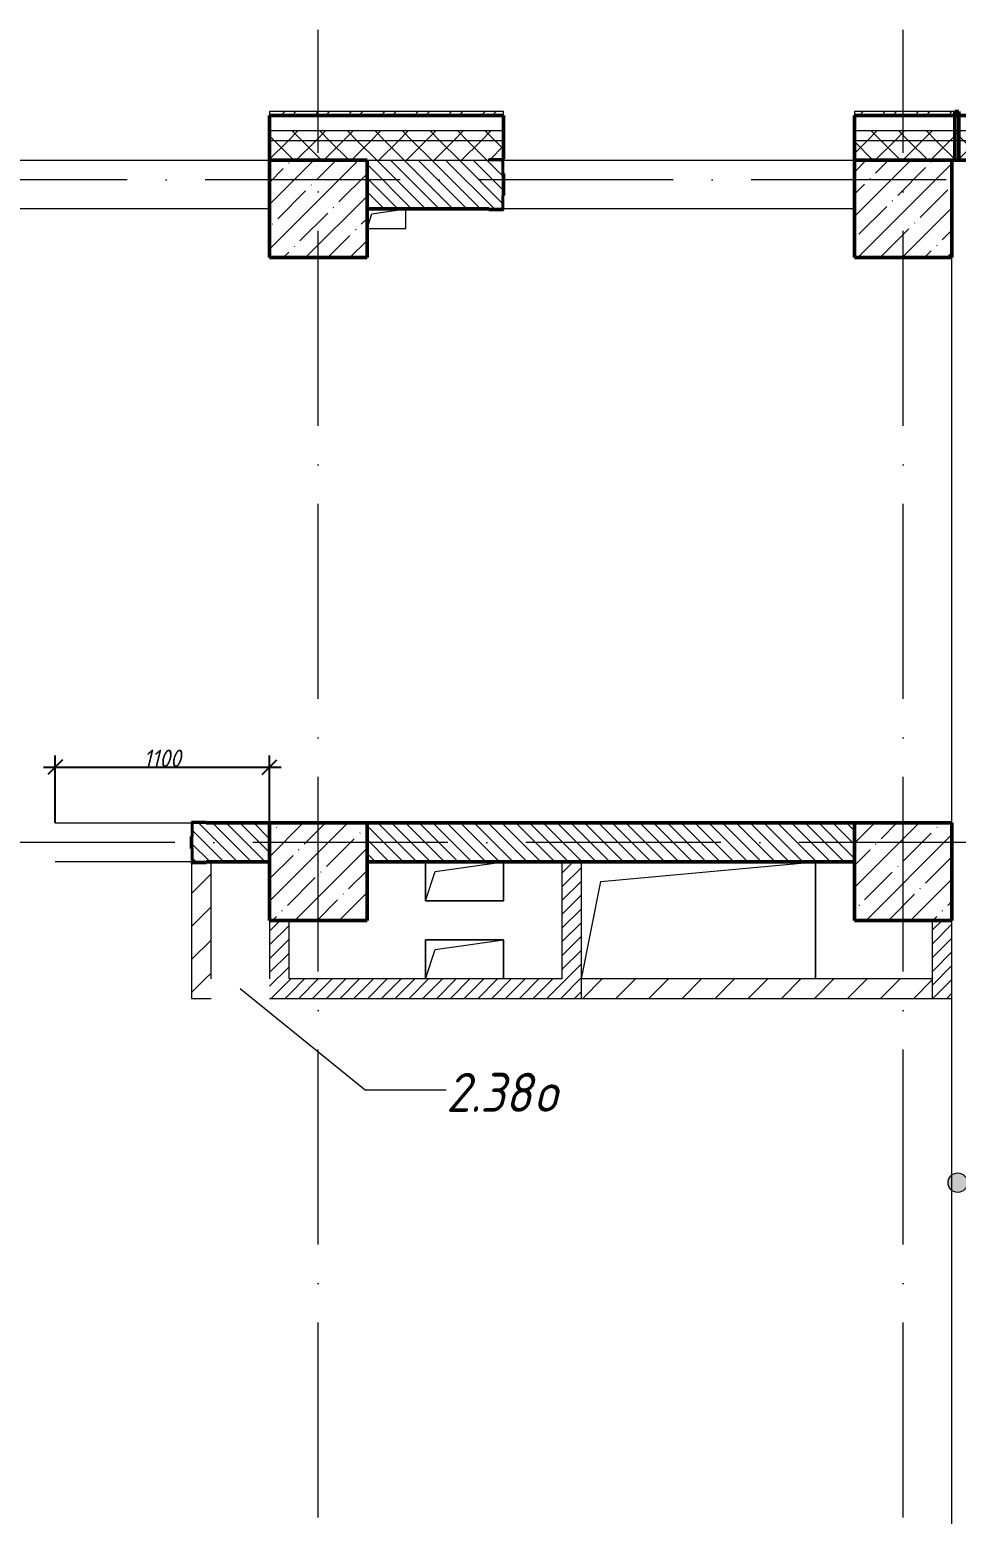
# Model space of a CAD drawing. Header units: millimetres. Extents: x -537608 to 253996, y -217170 to 186033.
# Drawn here: x -151078 to -146325, y -54204 to -46588 of the extents above; entities that cross this region are included whole.
import ezdxf

# ---------------------------------------------------------------- set-up
doc = ezdxf.new("R2010")
doc.units = ezdxf.units.MM
doc.linetypes.add('50_200_ШТРИХ_1Т_ш5_п1_п1_', pattern=[1400, 1000, -200, 0, -200])
for name, color, linetype, lineweight in [('A-____-____-DIMS', 7, 'Continuous', 9), ('A-FLOR-____-OTLN', 7, 'Continuous', 9), ('A-GENM-____-MCUT', 7, 'Continuous', 25), ('A-GENM-____-OTLN', 7, 'Continuous', 9), ('A-GENM-____-OTLN-1', 7, 'Continuous', 25), ('A-GLAZ-____-IDEN', 7, 'Continuous', 9), ('A-WALL-____-MCUT-2', 7, 'Continuous', 50), ('A-WALL-____-MCUT-3', 7, 'Continuous', 9), ('A-WALL-____-OTLN', 7, 'Continuous', 9), ('A-WALL-____-PATT-1', 7, 'Continuous', 9), ('A-WALL-FNSH-MCUT-1', 7, 'Continuous', 9), ('G-____-____-TEXT', 7, 'Continuous', 9), ('I-WALL-____-OTLN', 7, 'Continuous', 9), ('S-COLS-____-MCUT', 7, 'Continuous', 50), ('S-COLS-____-OTLN', 7, 'Continuous', 9), ('S-GRID-____-OTLN-1', 7, '50_200_ШТРИХ_1Т_ш5_п1_п1_', 9)]:
    doc.layers.add(name, color=color, linetype=linetype, lineweight=lineweight)
doc.styles.add('ISOCPEUR_I_7', font='isocpeui.ttf', dxfattribs={"width": 0.9, "height": 90})
doc.styles.add('ISOCPEUR_I_9', font='isocpeui.ttf', dxfattribs={"width": 0.9, "height": 250})
doc.dimstyles.new('ISO-1_8_0_9К_СРЕДНИЙ_Кладочные_2', dxfattribs={"dimscale": 304.8, "dimtxt": 89.638306, "dimasz": 0.246063, "dimexe": 0.19685, "dimexo": 0, "dimgap": 0, "dimtad": 1, "dimdec": 3, "dimrnd": 0.001, "dimdsep": 46, "dimtxsty": 'ISOCPEUR_I_7', "dimblk1": 'OBLIQUE', "dimblk2": 'OBLIQUE', "dimsah": 1, "dimcen": 0.09, "dimdle": 0.19685, "dimazin": 0, "dimtfac": 1, "dimtdec": 4, "dimtix": 1, "dimtmove": 1, "dimatfit": 3, "dimfxl": 1, "dimtvp": 1, "dimtolj": 1, "dimtzin": 0, "dimarcsym": 2})
pattern_1 = [(45, (-184647.67, -56738.29), (-70.71068, 70.71068), []), (135, (-184647.67, -56738.29), (-70.71068, -70.71068), [])]
pattern_2 = [(135, (-184647.673, -56738.29), (-35.35534, -35.35534), [])]
pattern_3 = [(45, (-184647.67, -56738.29), (-84.8528, 84.8528), [])]
pattern_4 = [(45, (-184647.673, -56738.29), (-35.35534, 35.35534), [])]

# ---------------------------------------------------------------- blocks, each defined once
blk = doc.blocks.new('BSC_Колонна _Прямоугольная - 500х500-V68-АР1_План отверстий 2 этажа в осях 1-64_А-ГГ')
at = {"layer": 'S-COLS-____-OTLN'}
h = blk.add_hatch(dxfattribs=at)
h.set_pattern_fill('FP_97', color=256, style=0, pattern_type=2)
h.set_pattern_definition([(45, (-38050, -5831.04), (-114.04925, 114.04925), []), (45, (-37935.95, -5831.04), (-114.04925, 114.04925), [201.613, -40.323, 3.353, -36.97])])
h.paths.add_polyline_path([(-250, -250), (250, -250), (250, 250), (-250, 250)], flags=0)
at = {"layer": 'S-COLS-____-MCUT'}
for p, q in [((250, 250), (-250, 250)), ((-250, 250), (-250, -250)), ((250, -250), (250, 250)), ((-250, -250), (250, -250))]:
    blk.add_line(p, q, dxfattribs=at)
blk = doc.blocks.new('BSC_Колонна _Прямоугольная - 500х500-V95-АР1_План отверстий 2 этажа в осях 1-64_А-ГГ')
at = {"layer": 'S-COLS-____-OTLN'}
h = blk.add_hatch(dxfattribs=at)
h.set_pattern_fill('FP_124', color=256, style=0, pattern_type=2)
h.set_pattern_definition([(45, (-35050, -5831.04), (-114.04925, 114.04925), []), (45, (-34935.95, -5831.04), (-114.04925, 114.04925), [201.613, -40.323, 3.353, -36.97])])
h.paths.add_polyline_path([(-250, -250), (250, -250), (250, 250), (-250, 250)], flags=0)
at = {"layer": 'S-COLS-____-MCUT'}
for p, q in [((250, 250), (-250, 250)), ((-250, 250), (-250, -250)), ((250, -250), (250, 250)), ((-250, -250), (250, -250))]:
    blk.add_line(p, q, dxfattribs=at)
blk = doc.blocks.new('BSC_Колонна _Прямоугольная - 500х500-V96-АР1_План отверстий 2 этажа в осях 1-64_А-ГГ')
at = {"layer": 'S-COLS-____-OTLN'}
h = blk.add_hatch(dxfattribs=at)
h.set_pattern_fill('FP_125', color=256, style=0, pattern_type=2)
h.set_pattern_definition([(45, (-38050, -9231.04), (-114.04925, 114.04925), []), (45, (-37935.95, -9231.04), (-114.04925, 114.04925), [201.613, -40.323, 3.353, -36.97])])
h.paths.add_polyline_path([(-250, -250), (250, -250), (250, 250), (-250, 250), (-250, 104.8)], flags=0)
at = {"layer": 'S-COLS-____-MCUT'}
for p, q in [((250, 250), (-250, 250)), ((-250, 250), (-250, -250)), ((250, -250), (250, 250)), ((-250, -250), (250, -250))]:
    blk.add_line(p, q, dxfattribs=at)
blk = doc.blocks.new('Фахверк_СКБ_Уголок - 250_2700-27497298-АР1_План отверстий 2 этажа в осях 1-64_А-ГГ')
at = {"layer": 'A-GENM-____-MCUT'}
for p, q in [((200, 181), (125, 181)), ((125, 181), (125, 106)), ((131, 106), (131, 175)), ((131, 175), (200, 175)), ((200, 175), (200, 181)), ((125, 106), (131, 106)), ((131, -6), (125, -6)), ((125, -6), (125, -81)), ((131, -75), (131, -6)), ((200, -75), (131, -75)), ((200, -81), (200, -75)), ((125, -81), (200, -81))]:
    blk.add_line(p, q, dxfattribs=at)
blk = doc.blocks.new('Фахверк_СКБ_Уголок - 200_3960-28268576-АР1_План отверстий 2 этажа в осях 1-64_А-ГГ')
at = {"layer": 'A-GENM-____-MCUT'}
for p, q in [((200, 156), (125, 156)), ((125, 156), (125, 81)), ((200, 150), (200, 156)), ((125, 81), (131, 81)), ((131, 81), (131, 150)), ((131, 150), (200, 150)), ((131, 19), (125, 19)), ((125, 19), (125, -56)), ((131, -50), (131, 19)), ((125, -56), (200, -56)), ((200, -50), (131, -50)), ((200, -56), (200, -50))]:
    blk.add_line(p, q, dxfattribs=at)
blk = doc.blocks.new('AR_Отверстие прямоугольное _в плите_ - AR_Отверстие прямоугольное _в плите_-30459223-АР1_План отверстий 2 этажа в осях 1-64_А-ГГ')
at = {"layer": 'A-GENM-____-OTLN'}
for p, q in [((-200, 100), (-200, -100)), ((-150, 50), (200, 100)), ((200, -100), (200, 100)), ((-200, -100), (-150, 50)), ((-200, -100), (200, -100))]:
    blk.add_line(p, q, dxfattribs=at)
blk = doc.blocks.new('AR_Отверстие прямоугольное _в плите_ - AR_Отверстие прямоугольное _в плите_-V166-АР1_План отверстий 2 этажа в осях 1-64_А-ГГ')
at = {"layer": 'A-GENM-____-OTLN'}
for p, q in [((-100, -50), (-75, 25)), ((-75, 25), (100, 50)), ((100, -50), (100, 50)), ((-100, -50), (100, -50))]:
    blk.add_line(p, q, dxfattribs=at)
blk = doc.blocks.new('AR_Отверстие прямоугольное _в плите_ - AR_Отверстие прямоугольное _в плите_-V179-АР1_План отверстий 2 этажа в осях 1-64_А-ГГ')
at = {"layer": 'A-GENM-____-OTLN'}
for p, q in [((200, 100), (-200, 100)), ((-200, 100), (-200, -100)), ((-150, 50), (200, 100)), ((200, -100), (200, 100)), ((-200, -100), (-150, 50))]:
    blk.add_line(p, q, dxfattribs=at)
blk = doc.blocks.new('AR_Отверстие прямоугольное _в плите_ - AR_Отверстие прямоугольное _в плите_-V192-АР1_План отверстий 2 этажа в осях 1-64_А-ГГ')
at = {"layer": 'A-GENM-____-OTLN'}
for p, q in [((-500, 200), (600, 300)), ((600, -300), (600, 300)), ((-600, -300), (-500, 200))]:
    blk.add_line(p, q, dxfattribs=at)
blk = doc.blocks.new('Стены 4 - Стены 4-31195499-АР1_План отверстий 2 этажа в осях 1-64_А-ГГ')
at = {"layer": 'A-WALL-____-MCUT-2'}
for p, q in [((-1798.5, 41030.2), (-1798.5, 41010.2)), ((-1548.5, 41030.2), (-1798.5, 41030.2)), ((-1798.5, 41010.2), (-1548.5, 41010.2)), ((-1548.5, 41010.2), (-1548.5, 41030.2))]:
    blk.add_line(p, q, dxfattribs=at)
blk = doc.blocks.new('_Oblique')
at = {"color": 0, "linetype": 'ByBlock', "lineweight": -2}
blk.add_line((-0.5, -0.5), (0.5, 0.5), dxfattribs=at)
blk = doc.blocks.new('*D2432')
at = {"layer": 'A-____-____-DIMS', "color": 0, "lineweight": -2, "transparency": 16777216}
for p, q in [((-150947.7, -50657.2), (-150947.7, -50311.2)), ((-149847.7, -50657.2), (-149847.7, -50311.2)), ((-151007.7, -50371.2), (-149787.7, -50371.2))]:
    blk.add_line(p, q, dxfattribs=at)
at = {"layer": 'Defpoints', "color": 0, "transparency": 16777216}
for p in [(-149847.7, -50371.2), (-150947.7, -50657.2), (-149847.7, -50657.2)]:
    blk.add_point(p, dxfattribs=at)
at = {"layer": 'A-____-____-DIMS', "color": 0, "lineweight": -2, "transparency": 16777216, "xscale": 75, "yscale": 75, "zscale": 75, "rotation": 180}
blk.add_blockref('_Oblique', (-150947.7, -50371.2), dxfattribs=at)
at = {"layer": 'A-____-____-DIMS', "color": 0, "lineweight": -2, "transparency": 16777216, "xscale": 75, "yscale": 75, "zscale": 75}
blk.add_blockref('_Oblique', (-149847.7, -50371.2), dxfattribs=at)
at = {"layer": 'A-____-____-DIMS', "color": 0, "transparency": 16777216, "insert": (-150397.7, -50326.2), "char_height": 90, "width": 463.361, "attachment_point": 5, "style": 'ISOCPEUR_I_7'}
blk.add_mtext('\\A1;1100', dxfattribs=at)

msp = doc.modelspace()

# ---------------------------------------------------------------- hatches: boundary and pattern name
at = {"layer": 'A-WALL-____-PATT-1'}
h = msp.add_hatch(dxfattribs=at)
h.set_pattern_fill('FP_3', color=256, style=0, pattern_type=2)
h.set_pattern_definition([(45, (-184647.67, -56738.29), (-85.5366, 85.5366), []), (45, (-184590.65, -56738.29), (-85.5366, 85.5366), [])])
h.paths.add_polyline_path([(-146332.6725, -47027.2474), (-146332.6725, -47007.2474), (-146847.6725, -47007.2474), (-146847.6725, -47027.2474)], flags=0)
h.paths.add_polyline_path([(-148647.6725, -47027.2474), (-148647.6725, -47007.2474), (-149847.6725, -47007.2474), (-149847.6725, -47027.2474), (-149312.0764, -47027.2474)], flags=0)
h.paths.add_polyline_path([(-157647.6725, -47027.2474), (-157647.6725, -47007.2474), (-160797.6725, -47007.2474), (-160797.6725, -47027.2474), (-159916.8621, -47027.2474)], flags=0)
h = msp.add_hatch(dxfattribs=at)
h.set_pattern_fill('FP_1', color=256, style=0, pattern_type=2)
h.set_pattern_definition(pattern_1)
h.paths.add_polyline_path([(-110297.6725, -47157.2474), (-110297.6725, -47107.2474), (-116647.6725, -47107.2474), (-116647.6725, -47157.2474), (-110427.862, -47157.2474)], flags=0)
h.paths.add_polyline_path([(-119265.1835, -47157.2474), (-118447.6725, -47157.2474), (-118447.6725, -47107.2474), (-119647.6725, -47107.2474), (-119647.6725, -47157.2474)], flags=0)
h.paths.add_polyline_path([(-121447.6725, -47157.2474), (-121447.6725, -47107.2474), (-122647.6725, -47107.2474), (-122647.6725, -47157.2474), (-121916.3799, -47157.2474)], flags=0)
h.paths.add_polyline_path([(-124447.6725, -47157.2474), (-124447.6725, -47107.2474), (-125647.6725, -47107.2474), (-125647.6725, -47157.2474), (-124567.5763, -47157.2474)], flags=0)
h.paths.add_polyline_path([(-127447.6725, -47157.2474), (-127447.6725, -47107.2474), (-128647.6725, -47107.2474), (-128647.6725, -47157.2474), (-128102.5049, -47157.2474)], flags=0)
h.paths.add_polyline_path([(-131647.6725, -47157.2474), (-130447.6725, -47157.2474), (-130447.6725, -47107.2474), (-131647.6725, -47107.2474)], flags=0)
h.paths.add_polyline_path([(-134647.6725, -47157.2474), (-133447.6725, -47157.2474), (-133447.6725, -47107.2474), (-134647.6725, -47107.2474)], flags=0)
h.paths.add_polyline_path([(-136939.8263, -47157.2474), (-136447.6725, -47157.2474), (-136447.6725, -47107.2474), (-137647.6725, -47107.2474), (-137647.6725, -47157.2474)], flags=0)
h.paths.add_polyline_path([(-139447.6725, -47157.2474), (-139447.6725, -47107.2474), (-140647.6725, -47107.2474), (-140647.6725, -47157.2474), (-140474.7549, -47157.2474)], flags=0)
h.paths.add_polyline_path([(-142447.6725, -47157.2474), (-142447.6725, -47107.2474), (-143647.6725, -47107.2474), (-143647.6725, -47157.2474), (-143125.9514, -47157.2474)], flags=0)
h.paths.add_polyline_path([(-146847.6725, -47157.2474), (-145447.6725, -47157.2474), (-145447.6725, -47107.2474), (-146847.6725, -47107.2474)], flags=0)
h.paths.add_polyline_path([(-148647.6725, -47157.2474), (-148647.6725, -47107.2474), (-149847.6725, -47107.2474), (-149847.6725, -47157.2474), (-149312.0764, -47157.2474)], flags=0)
h.paths.add_polyline_path([(-157647.6725, -47157.2474), (-157647.6725, -47107.2474), (-160817.6725, -47107.2474), (-160817.6725, -47157.2474), (-159916.8621, -47157.2474)], flags=0)
h = msp.add_hatch(dxfattribs=at)
h.set_pattern_fill('FP_1', color=256, style=0, pattern_type=2)
h.set_pattern_definition(pattern_1)
h.paths.add_polyline_path([(-110297.6725, -47257.2474), (-110297.6725, -47157.2474), (-116647.6725, -47157.2474), (-116647.6725, -47251.2474), (-116572.6725, -47251.2474), (-116572.6725, -47257.2474), (-110427.862, -47257.2474)], flags=0)
h.paths.add_polyline_path([(-119265.1835, -47257.2474), (-118522.6725, -47257.2474), (-118522.6725, -47251.2474), (-118447.6725, -47251.2474), (-118447.6725, -47157.2474), (-119647.6725, -47157.2474), (-119647.6725, -47251.2474), (-119572.6725, -47251.2474), (-119572.6725, -47257.2474)], flags=0)
h.paths.add_polyline_path([(-121522.6725, -47257.2474), (-121522.6725, -47251.2474), (-121447.6725, -47251.2474), (-121447.6725, -47157.2474), (-122647.6725, -47157.2474), (-122647.6725, -47251.2474), (-122572.6725, -47251.2474), (-122572.6725, -47257.2474), (-121797.6725, -47257.2474)], flags=0)
h.paths.add_polyline_path([(-125297.6725, -47257.2474), (-124522.6725, -47257.2474), (-124522.6725, -47251.2474), (-124447.6725, -47251.2474), (-124447.6725, -47157.2474), (-125647.6725, -47157.2474), (-125647.6725, -47251.2474), (-125572.6725, -47251.2474), (-125572.6725, -47257.2474), (-125451.3085, -47257.2474)], flags=0)
h.paths.add_polyline_path([(-128102.5049, -47257.2474), (-127522.6725, -47257.2474), (-127522.6725, -47251.2474), (-127447.6725, -47251.2474), (-127447.6725, -47157.2474), (-128647.6725, -47157.2474), (-128647.6725, -47251.2474), (-128572.6725, -47251.2474), (-128572.6725, -47257.2474)], flags=0)
h.paths.add_polyline_path([(-130797.6725, -47257.2474), (-130522.6725, -47257.2474), (-130522.6725, -47251.2474), (-130447.6725, -47251.2474), (-130447.6725, -47157.2474), (-131647.6725, -47157.2474), (-131647.6725, -47251.2474), (-131572.6725, -47251.2474), (-131572.6725, -47257.2474), (-131297.6725, -47257.2474)], flags=0)
h.paths.add_polyline_path([(-133797.6725, -47257.2474), (-133522.6725, -47257.2474), (-133522.6725, -47251.2474), (-133447.6725, -47251.2474), (-133447.6725, -47157.2474), (-134647.6725, -47157.2474), (-134647.6725, -47251.2474), (-134572.6725, -47251.2474), (-134572.6725, -47257.2474), (-134288.6299, -47257.2474)], flags=0)
h.paths.add_polyline_path([(-136522.6725, -47257.2474), (-136522.6725, -47251.2474), (-136447.6725, -47251.2474), (-136447.6725, -47157.2474), (-137647.6725, -47157.2474), (-137647.6725, -47251.2474), (-137572.6725, -47251.2474), (-137572.6725, -47257.2474), (-136939.8263, -47257.2474)], flags=0)
h.paths.add_polyline_path([(-139522.6725, -47257.2474), (-139522.6725, -47251.2474), (-139447.6725, -47251.2474), (-139447.6725, -47157.2474), (-140647.6725, -47157.2474), (-140647.6725, -47251.2474), (-140572.6725, -47251.2474), (-140572.6725, -47257.2474), (-139797.6725, -47257.2474)], flags=0)
h.paths.add_polyline_path([(-143572.6725, -47257.2474), (-142522.6725, -47257.2474), (-142522.6725, -47251.2474), (-142447.6725, -47251.2474), (-142447.6725, -47157.2474), (-143647.6725, -47157.2474), (-143647.6725, -47251.2474), (-143572.6725, -47251.2474)], flags=0)
h.paths.add_polyline_path([(-145797.6725, -47257.2474), (-145522.6725, -47257.2474), (-145522.6725, -47251.2474), (-145447.6725, -47251.2474), (-145447.6725, -47157.2474), (-146847.6725, -47157.2474), (-146847.6725, -47257.2474), (-146347.6725, -47257.2474)], flags=0)
h.paths.add_polyline_path([(-149312.0764, -47257.2474), (-148722.6725, -47257.2474), (-148722.6725, -47251.2474), (-148647.6725, -47251.2474), (-148647.6725, -47157.2474), (-149847.6725, -47157.2474), (-149847.6725, -47257.2474), (-149347.6725, -47257.2474)], flags=0)
h.paths.add_polyline_path([(-157722.6725, -47257.2474), (-157722.6725, -47251.2474), (-157647.6725, -47251.2474), (-157647.6725, -47157.2474), (-160817.6725, -47157.2474), (-160817.6725, -47257.2474), (-158347.6725, -47257.2474)], flags=0)
h = msp.add_hatch(dxfattribs=at)
h.set_pattern_fill('FP_6', color=256, style=0, pattern_type=2)
h.set_pattern_definition(pattern_2)
h.paths.add_polyline_path([(-149347.6725, -47507.2474), (-148653.6725, -47507.2474), (-148653.6725, -47438.2474), (-148647.6725, -47438.2474), (-148647.6725, -47326.2474), (-148653.6725, -47326.2474), (-148653.6725, -47257.2474), (-149347.6725, -47257.2474)], flags=0)
h = msp.add_hatch(dxfattribs=at)
h.set_pattern_fill('FP_6', color=256, style=0, pattern_type=2)
h.set_pattern_definition(pattern_2)
h.paths.add_polyline_path([(-150172.6725, -50857.2474), (-149847.6725, -50857.2474), (-149847.6725, -50657.2474), (-150241.6725, -50657.2474), (-150241.6725, -50726.2474), (-150247.6725, -50726.2474), (-150247.6725, -50788.2474), (-150241.6725, -50788.2474), (-150241.6725, -50857.2474)], flags=0)
h.paths.add_polyline_path([(-152022.6725, -50857.2474), (-151953.6725, -50857.2474), (-151953.6725, -50788.2474), (-151947.6725, -50788.2474), (-151947.6725, -50726.2474), (-151953.6725, -50726.2474), (-151953.6725, -50657.2474), (-153541.6725, -50657.2474), (-153541.6725, -50726.2474), (-153547.6725, -50726.2474), (-153547.6725, -50788.2474), (-153541.6725, -50788.2474), (-153541.6725, -50857.2474), (-152847.0049, -50857.2474)], flags=0)
h.paths.add_polyline_path([(-154541.6725, -50857.2474), (-154253.6725, -50857.2474), (-154253.6725, -50788.2474), (-154247.6725, -50788.2474), (-154247.6725, -50726.2474), (-154253.6725, -50726.2474), (-154253.6725, -50657.2474), (-154541.6725, -50657.2474), (-154541.6725, -50726.2474), (-154547.6725, -50726.2474), (-154547.6725, -50788.2474), (-154541.6725, -50788.2474), (-154541.6725, -50853.2474)], flags=0)
h.paths.add_polyline_path([(-155347.6725, -50857.2474), (-155253.6725, -50857.2474), (-155253.6725, -50788.2474), (-155247.6725, -50788.2474), (-155247.6725, -50726.2474), (-155253.6725, -50726.2474), (-155253.6725, -50657.2474), (-155347.6725, -50657.2474), (-155347.6725, -50763.2474)], flags=0)
h = msp.add_hatch(dxfattribs=at)
h.set_pattern_fill('FP_6', color=256, style=0, pattern_type=2)
h.set_pattern_definition(pattern_2)
h.paths.add_polyline_path([(-146847.6725, -50857.2474), (-146847.6725, -50657.2474), (-149347.6725, -50657.2474), (-149347.6725, -50857.2474), (-149312.0764, -50857.2474)], flags=0)
h = msp.add_hatch(dxfattribs=at)
h.set_pattern_fill('FP_4', color=256, style=0, pattern_type=2)
h.set_pattern_definition(pattern_3)
h.paths.add_polyline_path([(-150147.6725, -51457.2474), (-150147.6725, -50857.2474), (-150172.6725, -50857.2474), (-150172.6725, -50863.2474), (-150247.6725, -50863.2474), (-150247.6725, -51457.2474), (-150172.6725, -51457.2474)], flags=0)
h = msp.add_hatch(dxfattribs=at)
h.set_pattern_fill('FP_5', color=256, style=0, pattern_type=2)
h.set_pattern_definition(pattern_4)
h.paths.add_polyline_path([(-148247.6725, -51457.2474), (-148247.6725, -50857.2474), (-148347.6725, -50857.2474), (-148347.6725, -51457.2474)], flags=0)
h = msp.add_hatch(dxfattribs=at)
h.set_pattern_fill('FP_5', color=256, style=0, pattern_type=2)
h.set_pattern_definition(pattern_4)
h.paths.add_polyline_path([(-149747.6725, -51557.2474), (-149747.6725, -51157.2474), (-149847.6725, -51157.2474), (-149847.6725, -51557.2474)], flags=0)
h = msp.add_hatch(dxfattribs=at)
h.set_pattern_fill('FP_5', color=256, style=0, pattern_type=2)
h.set_pattern_definition(pattern_4)
h.paths.add_polyline_path([(-146347.6725, -51557.2474), (-146347.6725, -51157.2474), (-146447.6725, -51157.2474), (-146447.6725, -51557.2474)], flags=0)
h = msp.add_hatch(dxfattribs=at)
h.set_pattern_fill('FP_4', color=256, style=0, pattern_type=2)
h.set_pattern_definition(pattern_3)
h.paths.add_polyline_path([(-150247.6725, -51557.2474), (-150147.6725, -51557.2474), (-150147.6725, -51457.2474), (-150247.6725, -51457.2474)], flags=0)
h = msp.add_hatch(dxfattribs=at)
h.set_pattern_fill('FP_5', color=256, style=0, pattern_type=2)
h.set_pattern_definition(pattern_4)
h.paths.add_polyline_path([(-148247.6725, -51557.2474), (-148247.6725, -51457.2474), (-149747.6725, -51457.2474), (-149747.6725, -51557.2474), (-149312.0764, -51557.2474)], flags=0)
h = msp.add_hatch(dxfattribs=at)
h.set_pattern_fill('FP_4', color=256, style=0, pattern_type=2)
h.set_pattern_definition(pattern_3)
h.paths.add_polyline_path([(-146447.6725, -51557.2474), (-146447.6725, -51457.2474), (-148247.6725, -51457.2474), (-148247.6725, -51557.2474)], flags=0)
at = {"layer": 'G-____-____-TEXT'}
h = msp.add_hatch(color=256, dxfattribs=at)
edge = h.paths.add_edge_path(flags=0)
edge.add_arc((-146317.6781, -52502.8831), 50, 0, 360)
at = {"layer": 'S-COLS-____-OTLN'}
h = msp.add_hatch(dxfattribs=at)
h.set_pattern_fill('FP_25', color=256, style=0, pattern_type=2)
h.set_pattern_definition([(45, (-184647.67, -56738.29), (-114.04925, 114.04925), []), (45, (-184533.62, -56738.29), (-114.04925, 114.04925), [201.612, -40.322, 3.353, -36.97])])
h.paths.add_polyline_path([(-149847.6725, -47757.2474), (-149347.6725, -47757.2474), (-149347.6725, -47257.2474), (-149847.6725, -47257.2474)], flags=0)

# ---------------------------------------------------------------- linework, layer by layer
at = {"layer": 'A-FLOR-____-OTLN'}
for p, q in [((-146347.6725, -50657.2474), (-146347.6725, -47757.2474)), ((-149047.6725, -51057.2474), (-149047.6725, -50857.2474)), ((-148647.6725, -50857.2474), (-148647.6725, -51057.2474)), ((-147047.6725, -50857.2474), (-147047.6725, -51457.2474)), ((-148647.6725, -51057.2474), (-149047.6725, -51057.2474)), ((-149047.6725, -51257.2474), (-148647.6725, -51257.2474)), ((-149047.6725, -51457.2474), (-149047.6725, -51257.2474)), ((-148647.6725, -51257.2474), (-148647.6725, -51457.2474)), ((-146347.6725, -58157.2474), (-146347.6725, -51557.2474))]:
    msp.add_line(p, q, dxfattribs=at)
at = {"layer": 'A-GLAZ-____-IDEN'}
for p, q in [((-149997.6725, -51507.2474), (-149356.4914, -52027.1732)), ((-149356.4914, -52027.1732), (-148941.6602, -52027.1732))]:
    msp.add_line(p, q, dxfattribs=at)
at = {"layer": 'A-WALL-____-MCUT-2'}
for p, q in [((-148647.6725, -47027.2474), (-149847.6725, -47027.2474)), ((-149847.6725, -47027.2474), (-149847.6725, -47257.2474)), ((-148647.6725, -47251.2474), (-148647.6725, -47027.2474)), ((-145447.6725, -47027.2474), (-146847.6725, -47027.2474)), ((-146847.6725, -47027.2474), (-146847.6725, -47257.2474)), ((-149847.6725, -47257.2474), (-149347.6725, -47257.2474)), ((-149347.6725, -47257.2474), (-149347.6725, -47507.2474)), ((-146347.6725, -47257.2474), (-145797.6725, -47257.2474)), ((-148647.6725, -47438.2474), (-148647.6725, -47326.2474)), ((-149347.6725, -47507.2474), (-148722.6725, -47507.2474)), ((-150247.6725, -50726.2474), (-150247.6725, -50788.2474)), ((-149847.6725, -50657.2474), (-150172.6725, -50657.2474)), ((-146847.6725, -50657.2474), (-149347.6725, -50657.2474)), ((-150172.6725, -50857.2474), (-149847.6725, -50857.2474)), ((-149347.6725, -50857.2474), (-146847.6725, -50857.2474))]:
    msp.add_line(p, q, dxfattribs=at)
at = {"layer": 'A-WALL-____-MCUT-3'}
for p, q in [((-148647.6725, -47107.2474), (-149847.6725, -47107.2474)), ((-145447.6725, -47107.2474), (-146847.6725, -47107.2474)), ((-148647.6725, -47157.2474), (-149847.6725, -47157.2474)), ((-145447.6725, -47157.2474), (-146847.6725, -47157.2474)), ((-149347.6725, -47257.2474), (-148722.6725, -47257.2474))]:
    msp.add_line(p, q, dxfattribs=at)
at = {"layer": 'A-WALL-____-OTLN'}
for p, q in [((-155347.6725, -47257.2474), (-149847.6725, -47257.2474)), ((-148647.6725, -47257.2474), (-146847.6725, -47257.2474)), ((-146847.6725, -47257.2474), (-146847.6725, -47257.2474)), ((-149847.6725, -47507.2474), (-155347.6725, -47507.2474)), ((-146847.6725, -47507.2474), (-148647.6725, -47507.2474))]:
    msp.add_line(p, q, dxfattribs=at)
at = {"layer": 'A-WALL-FNSH-MCUT-1'}
for p, q in [((-148647.6725, -47007.2474), (-149847.6725, -47007.2474)), ((-149847.6725, -47007.2474), (-149847.6725, -47027.2474)), ((-148647.6725, -47027.2474), (-148647.6725, -47007.2474)), ((-148647.6725, -47027.2474), (-148647.6725, -47027.2474)), ((-146332.6725, -47007.2474), (-146847.6725, -47007.2474)), ((-146847.6725, -47007.2474), (-146847.6725, -47027.2474)), ((-146332.6725, -47027.2474), (-146332.6725, -47007.2474)), ((-150247.6725, -50863.2474), (-150247.6725, -51557.2474)), ((-150147.6725, -51457.2474), (-150147.6725, -50857.2474)), ((-148347.6725, -50857.2474), (-148347.6725, -51457.2474)), ((-148247.6725, -51557.2474), (-148247.6725, -50857.2474)), ((-149847.6725, -51157.2474), (-149847.6725, -51457.2474)), ((-149747.6725, -51457.2474), (-149747.6725, -51157.2474)), ((-146447.6725, -51557.2474), (-146447.6725, -51157.2474)), ((-146347.6725, -51557.2474), (-146347.6725, -51157.2474)), ((-148347.6725, -51457.2474), (-149747.6725, -51457.2474)), ((-146447.6725, -51457.2474), (-148247.6725, -51457.2474)), ((-150247.6725, -51557.2474), (-150147.6725, -51557.2474)), ((-149847.6725, -51557.2474), (-146347.6725, -51557.2474))]:
    msp.add_line(p, q, dxfattribs=at)
at = {"layer": 'G-____-____-TEXT'}
msp.add_circle((-146317.6781, -52502.8831), 50, dxfattribs=at)
at = {"layer": 'I-WALL-____-OTLN'}
for p, q in [((-150947.6725, -50657.2474), (-150247.6725, -50657.2474)), ((-150247.6725, -50857.2474), (-150947.6725, -50857.2474))]:
    msp.add_line(p, q, dxfattribs=at)
at = {"layer": 'S-COLS-____-MCUT'}
for p, q in [((-149347.6725, -47257.2474), (-149847.6725, -47257.2474)), ((-149847.6725, -47257.2474), (-149847.6725, -47757.2474)), ((-149347.6725, -47757.2474), (-149347.6725, -47257.2474)), ((-149847.6725, -47757.2474), (-149347.6725, -47757.2474))]:
    msp.add_line(p, q, dxfattribs=at)
at = {"layer": 'S-GRID-____-OTLN-1'}
for p, q in [((-149597.6725, -61220.8957), (-149597.6725, -46587.75)), ((-146597.6725, -61220.8957), (-146597.6725, -46587.75)), ((-80573.2659, -47357.2474), (-189093.2365, -47357.2474)), ((-94328.8852, -50757.2474), (-189316.4427, -50757.2474))]:
    msp.add_line(p, q, dxfattribs=at)

# ---------------------------------------------------------------- block references
at = {"layer": 'A-GENM-____-OTLN'}
for name, p in [('AR_Отверстие прямоугольное _в плите_ - AR_Отверстие прямоугольное _в плите_-V166-АР1_План отверстий 2 этажа в осях 1-64_А-ГГ', (-149247.6725, -47557.2474)), ('AR_Отверстие прямоугольное _в плите_ - AR_Отверстие прямоугольное _в плите_-30459223-АР1_План отверстий 2 этажа в осях 1-64_А-ГГ', (-148847.6725, -50957.2474)), ('AR_Отверстие прямоугольное _в плите_ - AR_Отверстие прямоугольное _в плите_-V192-АР1_План отверстий 2 этажа в осях 1-64_А-ГГ', (-147647.6725, -51157.2474)), ('AR_Отверстие прямоугольное _в плите_ - AR_Отверстие прямоугольное _в плите_-V179-АР1_План отверстий 2 этажа в осях 1-64_А-ГГ', (-148847.6725, -51357.2474))]:
    msp.add_blockref(name, p, dxfattribs=at)
at = {"layer": 'A-GENM-____-OTLN-1', "rotation": 180}
msp.add_blockref('Фахверк_СКБ_Уголок - 250_2700-27497298-АР1_План отверстий 2 этажа в осях 1-64_А-ГГ', (-148522.6725, -47332.2474), dxfattribs=at)
at = {"layer": 'A-GENM-____-OTLN-1'}
msp.add_blockref('Фахверк_СКБ_Уголок - 200_3960-28268576-АР1_План отверстий 2 этажа в осях 1-64_А-ГГ', (-150372.6725, -50807.2474), dxfattribs=at)
at = {"layer": 'A-WALL-____-OTLN', "rotation": 89.9999999999999}
msp.add_blockref('Стены 4 - Стены 4-31195499-АР1_План отверстий 2 этажа в осях 1-64_А-ГГ', (-105302.4305, -45458.7356), dxfattribs=at)
at = {"layer": 'S-COLS-____-OTLN'}
for name, p in [('BSC_Колонна _Прямоугольная - 500х500-V96-АР1_План отверстий 2 этажа в осях 1-64_А-ГГ', (-146597.6725, -47507.2474)), ('BSC_Колонна _Прямоугольная - 500х500-V95-АР1_План отверстий 2 этажа в осях 1-64_А-ГГ', (-149597.6725, -50907.2474)), ('BSC_Колонна _Прямоугольная - 500х500-V68-АР1_План отверстий 2 этажа в осях 1-64_А-ГГ', (-146597.6725, -50907.2474))]:
    msp.add_blockref(name, p, dxfattribs=at)

# ---------------------------------------------------------------- texts
at = {"layer": 'A-GLAZ-____-IDEN', "char_height": 200, "attachment_point": 1, "style": 'ISOCPEUR_I_9'}
for s, insert, width in [('2.38', (-148941.6602, -51939.5586), 548.35425), ('\\fISOCPEUR|b0|i1|c204|p34|;\\W.9;о', (-148489.2227, -51939.5586), 158.734125)]:
    msp.add_mtext(s, dxfattribs=dict(at, insert=insert, width=width))

# ---------------------------------------------------------------- dimensions: what is measured, and where the dimension line sits
at = {"layer": 'A-____-____-DIMS'}
dim = msp.add_linear_dim(base=(-149847.6725, -50371.2324), p1=(-150947.6725, -50657.2474), p2=(-149847.6725, -50657.2474), dimstyle='ISO-1_8_0_9К_СРЕДНИЙ_Кладочные_2', override={"dimpost": '<>', "dimfxl": 1100}, dxfattribs=at)
dim.commit()
dim.dimension.update_dxf_attribs({"geometry": '*D2432', "text_midpoint": (-150397.6725, -50326.2324)})

doc.saveas('drawing.dxf')
